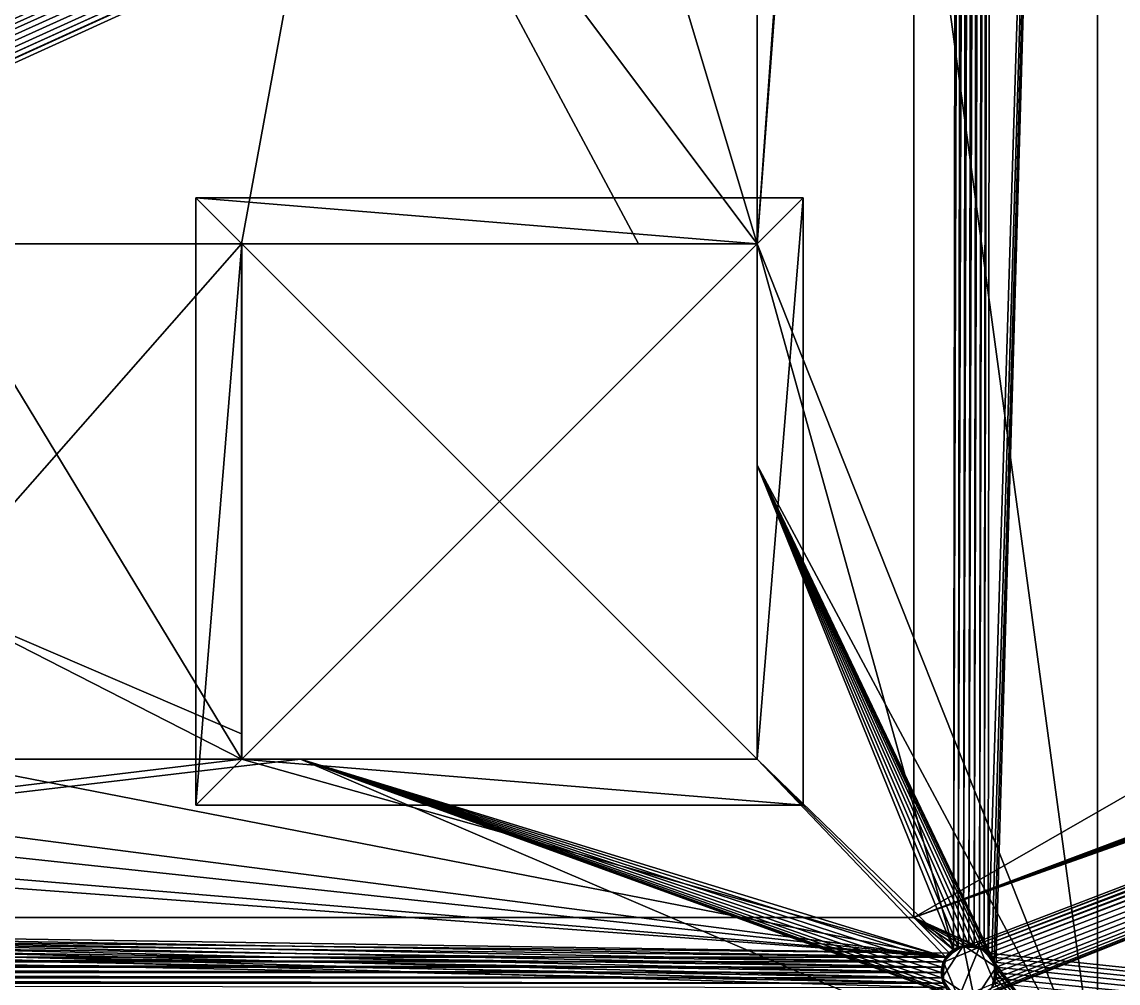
# Model space of a CAD drawing. Extents: x -25.6 to 25.6, y -12.5 to 12.5.
# Drawn here: x -11.14 to -5.19, y -9.36 to -4.14 of the extents above; entities that cross this region are included whole.
import ezdxf

# ---------------------------------------------------------------- set-up
doc = ezdxf.new("R2010")
doc.units = 0

msp = doc.modelspace()

# ---------------------------------------------------------------- linework, layer by layer
for points in [[(-22.4, 9.1, 1.2), (-22.361, -9.1038, 1.2), (25.0426, 12.1386, 1.2)], [(-22.361, -9.1038, 1.2), (-22.3235, -9.1152, 1.2), (25.0426, 12.1386, 1.2)], [(-22.3235, -9.1152, 1.2), (-22.2889, -9.1337, 1.2), (25.0426, 12.1386, 1.2)], [(-22.2889, -9.1337, 1.2), (-22.2586, -9.1586, 1.2), (25.0426, 12.1386, 1.2)], [(-22.2586, -9.1586, 1.2), (-22.2337, -9.1889, 1.2), (25.0426, 12.1386, 1.2)], [(-22.2337, -9.1889, 1.2), (-22.2152, -9.2235, 1.2), (25.0426, 12.1386, 1.2)], [(-22.2152, -9.2235, 1.2), (-22.2038, -9.261, 1.2), (25.0426, 12.1386, 1.2)], [(-22.2152, -9.3765, 1.2), (-0.1061, -11.8939, 1.2), (24.9939, 12.1061, 1.2)], [(-22.2038, -9.339, 1.2), (-22.2152, -9.3765, 1.2), (24.9939, 12.1061, 1.2)], [(-22.2038, -9.261, 1.2), (-22.2, -9.3, 1.2), (25.0426, 12.1386, 1.2)], [(-22.2038, -9.339, 1.2), (24.9939, 12.1061, 1.2), (25.0167, 12.1247, 1.2)], [(-22.2, -9.3, 1.2), (-22.2038, -9.339, 1.2), (25.0167, 12.1247, 1.2)], [(-22.2, -9.3, 1.2), (25.0167, 12.1247, 1.2), (25.0426, 12.1386, 1.2)], [(-22.2152, 9.3765, 1.1), (-0.1061, 11.8939, 1.1), (24.9939, -12.1061, 1.1)], [(-7.151, 3.6598, 5.1), (-5.301, 10.0098, 5.1), (-5.301, -9.9902, 5.1)], [(-5.8949, -9.1931, 5.4), (-5.8763, -9.2158, 5.4), (-5.301, 10.0098, 5.4)], [(-5.8949, -9.1931, 5.4), (-5.301, 10.0098, 5.4), (-5.8763, 9.2175, 5.4)], [(-5.8763, -9.2158, 5.4), (-5.8624, -9.2418, 5.4), (-5.301, 10.0098, 5.4)], [(-5.8624, -9.2418, 5.4), (-5.8539, -9.2699, 5.4), (-5.301, 10.0098, 5.4)], [(-5.8539, -9.2699, 5.4), (-5.301, -9.9902, 5.4), (-5.301, 10.0098, 5.4)], [(-5.301, 10.0098, 5.1), (-5.301, 10.0098, 5.4), (-5.301, -9.9902, 5.4)], [(-5.301, 10.0098, 5.1), (-5.301, -9.9902, 5.4), (-5.301, -9.9902, 5.1)], [(-22.2038, 9.339, 1.1), (-22.2152, 9.3765, 1.1), (24.9939, -12.1061, 1.1)], [(-22.2038, 9.339, 1.1), (24.9939, -12.1061, 1.1), (25.0167, -12.1247, 1.1)], [(-22.2, 9.3, 1.1), (-22.2038, 9.339, 1.1), (25.0167, -12.1247, 1.1)], [(-22.2038, 9.261, 1.1), (-22.2, 9.3, 1.1), (25.0426, -12.1386, 1.1)], [(-22.2, 9.3, 1.1), (25.0167, -12.1247, 1.1), (25.0426, -12.1386, 1.1)], [(-22.2152, 9.2235, 1.1), (-22.2038, 9.261, 1.1), (25.0426, -12.1386, 1.1)], [(-22.2586, 9.1586, 1.1), (-22.2337, 9.1889, 1.1), (25.0426, -12.1386, 1.1)], [(-22.2337, 9.1889, 1.1), (-22.2152, 9.2235, 1.1), (25.0426, -12.1386, 1.1)], [(-7.151, -5.3402, 5.4), (-6.0843, 9.1761, 5.4), (-6.1071, 9.1947, 5.4)], [(-7.151, -5.3402, 5.4), (-6.1071, 9.1947, 5.4), (-7.151, 3.6598, 5.4)], [(-7.151, -5.3402, 5.4), (-6.0584, 9.1622, 5.4), (-6.0843, 9.1761, 5.4)], [(-5.9717, -9.1521, 5.4), (-5.9436, -9.1606, 5.4), (-5.9177, 9.1761, 5.4)], [(-5.9717, -9.1521, 5.4), (-5.9177, 9.1761, 5.4), (-5.9436, 9.1622, 5.4)], [(-5.9436, -9.1606, 5.4), (-5.9177, -9.1745, 5.4), (-5.8949, 9.1947, 5.4)], [(-5.9436, -9.1606, 5.4), (-5.8949, 9.1947, 5.4), (-5.9177, 9.1761, 5.4)], [(-5.9177, -9.1745, 5.4), (-5.8949, -9.1931, 5.4), (-5.8763, 9.2175, 5.4)], [(-5.9177, -9.1745, 5.4), (-5.8763, 9.2175, 5.4), (-5.8949, 9.1947, 5.4)], [(-22.361, 9.1038, 1.1), (-22.3235, 9.1152, 1.1), (25.0426, -12.1386, 1.1)], [(-22.3235, 9.1152, 1.1), (-22.2889, 9.1337, 1.1), (25.0426, -12.1386, 1.1)], [(-22.2889, 9.1337, 1.1), (-22.2586, 9.1586, 1.1), (25.0426, -12.1386, 1.1)], [(-7.151, -5.3402, 5.4), (-6.0843, -9.1745, 5.4), (-6.0584, 9.1622, 5.4)], [(-6.0843, -9.1745, 5.4), (-6.0303, 9.1537, 5.4), (-6.0584, 9.1622, 5.4)], [(-6.0843, -9.1745, 5.4), (-6.0584, -9.1606, 5.4), (-6.0303, 9.1537, 5.4)], [(-6.0584, -9.1606, 5.4), (-6.001, 9.1508, 5.4), (-6.0303, 9.1537, 5.4)], [(-6.0584, -9.1606, 5.4), (-6.0303, -9.1521, 5.4), (-6.001, 9.1508, 5.4)], [(-6.0303, -9.1521, 5.4), (-6.001, -9.1492, 5.4), (-5.9717, 9.1537, 5.4)], [(-6.0303, -9.1521, 5.4), (-5.9717, 9.1537, 5.4), (-6.001, 9.1508, 5.4)], [(-6.001, -9.1492, 5.4), (-5.9717, -9.1521, 5.4), (-5.9436, 9.1622, 5.4)], [(-6.001, -9.1492, 5.4), (-5.9436, 9.1622, 5.4), (-5.9717, 9.1537, 5.4)], [(-22.4, -9.1, 1.1), (-22.361, 9.1038, 1.1), (25.0426, -12.1386, 1.1)], [(-6.3, 9, 5.1), (-6.3, 2.9556, 5.1), (-6.3, -9, 5.1)], [(-6.3, 9, 5.1), (-6.3, -9, 5.1), (-6.3, -2.9556, 5)], [(-7.151, 3.6598, 5.1), (-7.151, -5.3402, 5.1), (-9.401, 2.1598, 5.1)], [(-7.151, -5.3402, 5.4), (-7.151, 3.6598, 5.4), (-9.401, -2.3402, 5.4)], [(-7.151, 3.6598, 5.1), (-5.301, -9.9902, 5.1), (-7.151, -5.3402, 5.1)], [(-6.3, 2.9556, 5.1), (-6.3, -9, 5.1), (6.8114, -4.2074, 5.1)], [(-6.3, 2.9556, 5.1), (6.8114, -4.2074, 5.1), (6.8029, -4.1793, 5.1)], [(-6.3, 2.9556, 5.1), (6.8029, -4.1793, 5.1), (6.8, -4.15, 5.1)], [(-6.3, 2.9556, 5.1), (6.8, -4.15, 5.1), (6.8029, -4.1207, 5.1)], [(-7.151, -5.3402, 5.1), (-9.401, -2.3402, 5.1), (-9.401, 2.1598, 5.1)], [(-6.3, -9, 5), (-6.3, -2.9556, 5), (9.1, -0.1556, 5)], [(6.8253, -4.0667, 5), (-6.3, -9, 5), (9.1, -0.1556, 5)], [(-9.401, -2.3402, 5.4), (-12.201, -2.3402, 5.4), (-20.651, -5.858, 5.4)], [(-9.401, -2.3402, 5.4), (-20.651, -5.858, 5.4), (-18.951, -5.3402, 5.4)], [(-9.401, -2.3402, 5.4), (-18.951, -5.3402, 5.4), (-16.151, -5.3402, 5.4)], [(-9.401, -2.3402, 5.4), (-16.151, -5.3402, 5.4), (-14.451, -5.3402, 5.4)], [(-14.451, -5.3402, 5.4), (-9.951, -5.3402, 5.4), (-9.401, -2.3402, 5.4)], [(-12.201, -2.3402, 5.1), (-9.401, -2.3402, 5.1), (-12.8924, -5.3402, 5.1)], [(-12.8924, -5.3402, 5.1), (-9.401, -2.3402, 5.1), (-9.951, -5.3402, 5.1)], [(-9.951, -5.3402, 5.4), (-7.151, -5.3402, 5.4), (-9.401, -2.3402, 5.4)], [(-9.401, -2.3402, 5.1), (-7.795, -5.3402, 5.1), (-9.951, -5.3402, 5.1)], [(-7.151, -5.3402, 5.1), (-7.795, -5.3402, 5.1), (-9.401, -2.3402, 5.1)], [(-6.3, -9, 5.1), (-6.3, -9, 5), (-6.3, -2.9556, 5)], [(6.8253, -4.0667, 5), (6.8114, -4.0926, 5), (-6.3, -9, 5)], [(6.8114, -4.0926, 5), (6.8029, -4.1207, 5), (-6.3, -9, 5)], [(6.8029, -4.1207, 5), (6.8, -4.15, 5), (-6.3, -9, 5)], [(6.8, -4.15, 5), (6.8029, -4.1793, 5), (-6.3, -9, 5)], [(6.8029, -4.1793, 5), (6.8114, -4.2074, 5), (-6.3, -9, 5)], [(6.8253, -4.2333, 5.1), (6.8114, -4.2074, 5.1), (-6.3, -9, 5.1)], [(-6.3, -9, 5), (6.8114, -4.2074, 5), (6.8253, -4.2333, 5)], [(-6, -9.15, 5.1), (6.8253, -4.2333, 5.1), (-6.3, -9, 5.1)], [(-6.3, -9, 5), (6.8253, -4.2333, 5), (6.8439, -4.2561, 5)], [(-6.3, -9, 5), (6.8439, -4.2561, 5), (6.8667, -4.2747, 5)], [(-6.3, -9, 5), (6.8667, -4.2747, 5), (6.8926, -4.2886, 5)], [(-6, -9.15, 5.1), (-5.9707, -9.1529, 5.1), (6.8253, -4.2333, 5.1)], [(-5.9707, -9.1529, 5.1), (6.8439, -4.2561, 5.1), (6.8253, -4.2333, 5.1)], [(-5.9707, -9.1529, 5.1), (-5.9426, -9.1614, 5.1), (6.8439, -4.2561, 5.1)], [(-5.9426, -9.1614, 5.1), (6.8667, -4.2747, 5.1), (6.8439, -4.2561, 5.1)], [(-5.9426, -9.1614, 5.1), (-5.9167, -9.1753, 5.1), (6.8667, -4.2747, 5.1)], [(-5.9167, -9.1753, 5.1), (6.8926, -4.2886, 5.1), (6.8667, -4.2747, 5.1)], [(-6.3, -9, 5), (6.8926, -4.2886, 5), (6.9207, -4.2971, 5)], [(-6.3, -9, 5), (6.9207, -4.2971, 5), (6.95, -4.3, 5)], [(-5.9426, -9.1614, 5), (-6.3, -9, 5), (6.95, -4.3, 5)], [(-5.9426, -9.4386, 5), (-5.9167, -9.4247, 5), (7.0074, -4.2886, 5)], [(25.6, -12.5, 5), (-5.9426, -9.4386, 5), (7.0074, -4.2886, 5)], [(-5.9426, -9.1614, 5), (6.95, -4.3, 5), (6.9793, -4.2971, 5)], [(-5.9167, -9.1753, 5), (-5.9426, -9.1614, 5), (6.9793, -4.2971, 5)], [(-5.9167, -9.1753, 5.1), (-5.8939, -9.1939, 5.1), (6.8926, -4.2886, 5.1)], [(-5.9167, -9.1753, 5), (6.9793, -4.2971, 5), (7.0074, -4.2886, 5)], [(-5.8939, -9.1939, 5), (-5.9167, -9.1753, 5), (7.0074, -4.2886, 5)], [(-5.9167, -9.4247, 5), (-5.8939, -9.4061, 5), (7.0074, -4.2886, 5)], [(-5.8939, -9.1939, 5.1), (25.6, -12.5, 5.1), (6.8926, -4.2886, 5.1)], [(-5.8753, -9.2167, 5), (-5.8939, -9.1939, 5), (7.0074, -4.2886, 5)], [(-5.8939, -9.4061, 5), (-5.8753, -9.3833, 5), (7.0074, -4.2886, 5)], [(-5.8614, -9.2426, 5), (-5.8753, -9.2167, 5), (7.0074, -4.2886, 5)], [(-5.8753, -9.3833, 5), (-5.8614, -9.3574, 5), (7.0074, -4.2886, 5)], [(-5.8529, -9.2707, 5), (-5.8614, -9.2426, 5), (7.0074, -4.2886, 5)], [(-5.8614, -9.3574, 5), (-5.8529, -9.3293, 5), (7.0074, -4.2886, 5)], [(-5.85, -9.3, 5), (-5.8529, -9.2707, 5), (7.0074, -4.2886, 5)], [(-5.8529, -9.3293, 5), (-5.85, -9.3, 5), (7.0074, -4.2886, 5)], [(-10.2, -5.091, 4.9), (-10.2, -5.091, 5.6), (-10.2, -8.391, 5.6)], [(-10.2, -5.091, 4.9), (-10.2, -8.391, 5.6), (-10.2, -8.391, 4.9)], [(-6.9, -5.091, 4.9), (-6.9, -5.091, 5.6), (-10.2, -5.091, 5.6)], [(-6.9, -5.091, 4.9), (-10.2, -5.091, 5.6), (-10.2, -5.091, 4.9)], [(-10.2, -8.391, 4.9), (-6.9, -8.391, 4.9), (-6.9, -5.091, 4.9)], [(-10.2, -8.391, 4.9), (-6.9, -5.091, 4.9), (-10.2, -5.091, 4.9)], [(-9.95, -5.341, 5.6), (-10.2, -8.391, 5.6), (-10.2, -5.091, 5.6)], [(-7.15, -5.341, 5.6), (-9.95, -5.341, 5.6), (-10.2, -5.091, 5.6)], [(-7.15, -5.341, 5.6), (-10.2, -5.091, 5.6), (-6.9, -5.091, 5.6)], [(-7.15, -8.141, 5.6), (-7.15, -5.341, 5.6), (-6.9, -5.091, 5.6)], [(-7.15, -8.141, 5.6), (-6.9, -5.091, 5.6), (-6.9, -8.391, 5.6)], [(-6.9, -8.391, 4.9), (-6.9, -8.391, 5.6), (-6.9, -5.091, 5.6)], [(-6.9, -8.391, 4.9), (-6.9, -5.091, 5.6), (-6.9, -5.091, 4.9)], [(-14.451, -5.3402, 5.4), (-11.651, -5.3402, 5.4), (-9.951, -5.3402, 5.4)], [(-11.651, -5.3402, 5.1), (-12.8924, -5.3402, 5.1), (-9.951, -5.3402, 5.1)], [(-11.651, -7.2725, 5.4), (-9.951, -8.0025, 5.4), (-9.951, -5.3402, 5.4)], [(-11.651, -5.3402, 5.4), (-11.651, -7.2725, 5.4), (-9.951, -5.3402, 5.4)], [(-11.651, -5.3402, 5.1), (-9.951, -5.3402, 5.1), (-9.951, -8.1402, 5.1)], [(-11.651, -8.1402, 5.1), (-11.651, -5.3402, 5.1), (-9.951, -8.1402, 5.1)], [(-9.95, -5.341, 5.6), (-9.95, -8.141, 5.6), (-10.2, -8.391, 5.6)], [(-7.795, -5.3402, 5.1), (-9.951, -5.3402, 5.1), (-9.951, -5.3402, 5.4)], [(-9.951, -5.3402, 5.4), (-7.151, -5.3402, 5.4), (-7.151, -5.3402, 5.1)], [(-9.951, -5.3402, 5.4), (-7.151, -5.3402, 5.1), (-7.795, -5.3402, 5.1)], [(-9.951, -5.3402, 5.1), (-9.951, -8.1402, 5.1), (-9.951, -8.1402, 5.4)], [(-9.951, -8.0025, 5.4), (-9.951, -5.3402, 5.4), (-9.951, -5.3402, 5.1)], [(-9.951, -8.1402, 5.4), (-9.951, -8.0025, 5.4), (-9.951, -5.3402, 5.1)], [(-9.95, -8.141, 5.6), (-9.95, -5.341, 5.6), (-9.95, -5.341, 5.8)], [(-9.95, -8.141, 5.6), (-9.95, -5.341, 5.8), (-9.95, -8.141, 5.8)], [(-7.15, -8.141, 5.8), (-9.95, -8.141, 5.8), (-9.95, -5.341, 5.8)], [(-7.15, -8.141, 5.8), (-9.95, -5.341, 5.8), (-7.15, -5.341, 5.8)], [(-9.95, -5.341, 5.6), (-7.15, -5.341, 5.6), (-7.15, -5.341, 5.8)], [(-9.95, -5.341, 5.6), (-7.15, -5.341, 5.8), (-9.95, -5.341, 5.8)], [(-5.301, -9.9902, 5.1), (-7.151, -6.5433, 5.1), (-7.151, -5.3402, 5.1)], [(-7.151, -6.5433, 5.1), (-7.151, -5.3402, 5.1), (-7.151, -5.3402, 5.4)], [(-7.151, -5.3402, 5.4), (-7.151, -8.1402, 5.4), (-7.151, -8.1402, 5.1)], [(-7.151, -5.3402, 5.4), (-7.151, -8.1402, 5.1), (-7.151, -6.5433, 5.1)], [(-7.151, -5.3402, 5.4), (-7.151, -8.1402, 5.4), (-6.0843, -9.1745, 5.4)], [(-7.15, -5.341, 5.6), (-7.15, -8.141, 5.6), (-7.15, -8.141, 5.8)], [(-7.15, -5.341, 5.6), (-7.15, -8.141, 5.8), (-7.15, -5.341, 5.8)], [(-6.0843, -9.1745, 5.1), (-7.151, -8.1402, 5.1), (-7.151, -6.5433, 5.1)], [(-6.0584, -9.1606, 5.1), (-6.0843, -9.1745, 5.1), (-7.151, -6.5433, 5.1)], [(-6.0303, -9.1521, 5.1), (-6.0584, -9.1606, 5.1), (-7.151, -6.5433, 5.1)], [(-6.001, -9.1492, 5.1), (-6.0303, -9.1521, 5.1), (-7.151, -6.5433, 5.1)], [(-5.9717, -9.1521, 5.1), (-6.001, -9.1492, 5.1), (-7.151, -6.5433, 5.1)], [(-5.9436, -9.1606, 5.1), (-5.9717, -9.1521, 5.1), (-7.151, -6.5433, 5.1)], [(-7.151, -6.5433, 5.1), (-5.301, -9.9902, 5.1), (-5.8624, -9.2418, 5.1)], [(-7.151, -6.5433, 5.1), (-5.8624, -9.2418, 5.1), (-5.8763, -9.2158, 5.1)], [(-5.9177, -9.1745, 5.1), (-5.9436, -9.1606, 5.1), (-7.151, -6.5433, 5.1)], [(-7.151, -6.5433, 5.1), (-5.8763, -9.2158, 5.1), (-5.8949, -9.1931, 5.1)], [(-7.151, -6.5433, 5.1), (-5.8949, -9.1931, 5.1), (-5.9177, -9.1745, 5.1)], [(-9.951, -8.1402, 5.4), (-9.951, -8.0025, 5.4), (-11.651, -7.2725, 5.4)], [(-9.951, -8.1402, 5.4), (-11.651, -7.2725, 5.4), (-11.651, -8.1402, 5.4)], [(-25.301, -9.9902, 5.4), (-5.301, -9.9902, 5.4), (-9.6303, -8.1402, 5.4)], [(-25.301, -9.9902, 5.4), (-9.6303, -8.1402, 5.4), (-9.951, -8.1402, 5.4)], [(-25.301, -9.9902, 5.4), (-9.951, -8.1402, 5.4), (-11.651, -8.1402, 5.4)], [(-6.1257, -9.2158, 5.1), (-24.4763, -9.2158, 5.1), (-20.651, -8.1402, 5.1)], [(-6.1257, -9.2158, 5.1), (-20.651, -8.1402, 5.1), (-18.951, -8.1402, 5.1)], [(-6.1257, -9.2158, 5.1), (-18.951, -8.1402, 5.1), (-16.151, -8.1402, 5.1)], [(-6.1257, -9.2158, 5.1), (-16.151, -8.1402, 5.1), (-14.451, -8.1402, 5.1)], [(-14.451, -8.1402, 5.1), (-11.651, -8.1402, 5.1), (-6.1257, -9.2158, 5.1)], [(-11.651, -8.1402, 5.1), (-9.951, -8.1402, 5.1), (-6.1257, -9.2158, 5.1)], [(-9.95, -8.141, 5.6), (-6.9, -8.391, 5.6), (-10.2, -8.391, 5.6)], [(-9.951, -8.1402, 5.1), (-7.151, -8.1402, 5.1), (-7.151, -8.1402, 5.4)], [(-9.6303, -8.1402, 5.4), (-9.951, -8.1402, 5.4), (-9.951, -8.1402, 5.1)], [(-7.151, -8.1402, 5.4), (-9.6303, -8.1402, 5.4), (-9.951, -8.1402, 5.1)], [(-9.951, -8.1402, 5.1), (-7.151, -8.1402, 5.1), (-6.1257, -9.2158, 5.1)], [(-9.95, -8.141, 5.6), (-7.15, -8.141, 5.6), (-6.9, -8.391, 5.6)], [(-7.15, -8.141, 5.6), (-9.95, -8.141, 5.6), (-9.95, -8.141, 5.8)], [(-7.15, -8.141, 5.6), (-9.95, -8.141, 5.8), (-7.15, -8.141, 5.8)], [(-6.1257, -9.2158, 5.4), (-7.151, -8.1402, 5.4), (-9.6303, -8.1402, 5.4)], [(-6.1396, -9.2418, 5.4), (-6.1257, -9.2158, 5.4), (-9.6303, -8.1402, 5.4)], [(-6.1481, -9.2699, 5.4), (-6.1396, -9.2418, 5.4), (-9.6303, -8.1402, 5.4)], [(-6.151, -9.2992, 5.4), (-6.1481, -9.2699, 5.4), (-9.6303, -8.1402, 5.4)], [(-6.1481, -9.3284, 5.4), (-6.151, -9.2992, 5.4), (-9.6303, -8.1402, 5.4)], [(-6.1396, -9.3566, 5.4), (-6.1481, -9.3284, 5.4), (-9.6303, -8.1402, 5.4)], [(-9.6303, -8.1402, 5.4), (-5.301, -9.9902, 5.4), (-6.0584, -9.4378, 5.4)], [(-9.6303, -8.1402, 5.4), (-6.0584, -9.4378, 5.4), (-6.0843, -9.4239, 5.4)], [(-6.1257, -9.3825, 5.4), (-6.1396, -9.3566, 5.4), (-9.6303, -8.1402, 5.4)], [(-9.6303, -8.1402, 5.4), (-6.0843, -9.4239, 5.4), (-6.1071, -9.4052, 5.4)], [(-9.6303, -8.1402, 5.4), (-6.1071, -9.4052, 5.4), (-6.1257, -9.3825, 5.4)], [(-6.1257, -9.2158, 5.4), (-6.1071, -9.1931, 5.4), (-7.151, -8.1402, 5.4)], [(-7.151, -8.1402, 5.4), (-6.1071, -9.1931, 5.4), (-6.0843, -9.1745, 5.4)], [(-7.151, -8.1402, 5.1), (-6.1071, -9.1931, 5.1), (-6.1257, -9.2158, 5.1)], [(-6.0843, -9.1745, 5.1), (-6.1071, -9.1931, 5.1), (-7.151, -8.1402, 5.1)], [(-10.2, -8.391, 4.9), (-10.2, -8.391, 5.6), (-6.9, -8.391, 5.6)], [(-10.2, -8.391, 4.9), (-6.9, -8.391, 5.6), (-6.9, -8.391, 4.9)], [(-6.1247, -9.3833, 5), (-25.6, -12.5, 5), (-18.8857, -9, 5)], [(-6.1386, -9.3574, 5.1), (-24.3, -9, 5.1), (-24.4614, -9.3574, 5.1)], [(-6.3, -9, 5.1), (-24.3, -9, 5.1), (-24.3, -9, 5)], [(-6.3, -9, 5.1), (-24.3, -9, 5), (-18.8857, -9, 5)], [(-6.1061, -9.1939, 5.1), (-6.3, -9, 5.1), (-24.3, -9, 5.1)], [(-6.1247, -9.2167, 5.1), (-6.1061, -9.1939, 5.1), (-24.3, -9, 5.1)], [(-6.1386, -9.2426, 5.1), (-6.1247, -9.2167, 5.1), (-24.3, -9, 5.1)], [(-6.1471, -9.2707, 5.1), (-6.1386, -9.2426, 5.1), (-24.3, -9, 5.1)], [(-6.15, -9.3, 5.1), (-6.1471, -9.2707, 5.1), (-24.3, -9, 5.1)], [(-6.1471, -9.3293, 5.1), (-6.15, -9.3, 5.1), (-24.3, -9, 5.1)], [(-6.1386, -9.3574, 5.1), (-6.1471, -9.3293, 5.1), (-24.3, -9, 5.1)], [(-18.8857, -9, 5), (-6.3, -9, 5), (-6.3, -9, 5.1)], [(-18.8857, -9, 5), (-6.3, -9, 5), (-6.1061, -9.1939, 5)], [(-18.8857, -9, 5), (-6.1061, -9.1939, 5), (-6.1247, -9.2167, 5)], [(-6.1386, -9.3574, 5), (-6.1247, -9.3833, 5), (-18.8857, -9, 5)], [(-18.8857, -9, 5), (-6.1247, -9.2167, 5), (-6.1386, -9.2426, 5)], [(-18.8857, -9, 5), (-6.1386, -9.2426, 5), (-6.1471, -9.2707, 5)], [(-6.1471, -9.3293, 5), (-6.1386, -9.3574, 5), (-18.8857, -9, 5)], [(-18.8857, -9, 5), (-6.1471, -9.2707, 5), (-6.15, -9.3, 5)], [(-6.15, -9.3, 5), (-6.1471, -9.3293, 5), (-18.8857, -9, 5)], [(-6.3, -9, 5.1), (-6.1061, -9.1939, 5.1), (-6.0833, -9.1753, 5.1)], [(-6.3, -9, 5.1), (-6.0833, -9.1753, 5.1), (-6.0574, -9.1614, 5.1)], [(-6.3, -9, 5.1), (-6.0574, -9.1614, 5.1), (-6.0293, -9.1529, 5.1)], [(-6.3, -9, 5.1), (-6.0293, -9.1529, 5.1), (-6, -9.15, 5.1)], [(-6.0833, -9.1753, 5), (-6.1061, -9.1939, 5), (-6.3, -9, 5)], [(-6.0574, -9.1614, 5), (-6.0833, -9.1753, 5), (-6.3, -9, 5)], [(-6.0293, -9.1529, 5), (-6.0574, -9.1614, 5), (-6.3, -9, 5)], [(-6, -9.15, 5), (-6.0293, -9.1529, 5), (-6.3, -9, 5)], [(-5.9707, -9.1529, 5), (-6, -9.15, 5), (-6.3, -9, 5)], [(-5.9426, -9.1614, 5), (-5.9707, -9.1529, 5), (-6.3, -9, 5)], [(-22.361, -9.1038, 1.1), (-22.4, -9.1, 1.1), (25.0426, -12.1386, 1.1)], [(-22.361, -9.1038, 1.1), (25.0426, -12.1386, 1.1), (25.0707, -12.1471, 1.1)], [(-22.3235, -9.1152, 1.1), (-22.361, -9.1038, 1.1), (25.0707, -12.1471, 1.1)], [(-22.3235, -9.1152, 1.1), (25.0707, -12.1471, 1.1), (25.1, -12.15, 1.1)], [(-22.2889, -9.1337, 1.1), (-22.3235, -9.1152, 1.1), (25.1, -12.15, 1.1)], [(-22.2586, -9.1586, 1.1), (-22.2889, -9.1337, 1.1), (25.1, -12.15, 1.1)], [(-22.2337, -9.1889, 1.1), (-22.2586, -9.1586, 1.1), (25.1, -12.15, 1.1)], [(-6.1471, -9.3293, 5), (-6.1247, -9.2167, 5), (-6.0293, -9.1529, 5)], [(-5.9707, -9.4471, 5), (-6.1471, -9.3293, 5), (-6.0293, -9.1529, 5)], [(-6.0574, -9.1614, 5.4), (-6.1061, -9.1939, 5.4), (-6.1386, -9.2426, 5.4)], [(-5.9426, -9.1614, 5.4), (-6.0574, -9.1614, 5.4), (-6.1386, -9.2426, 5.4)], [(-5.9426, -9.1614, 5.4), (-6.1386, -9.2426, 5.4), (-6.0574, -9.4386, 5.4)], [(-6.1247, -9.2167, 5), (-6.0833, -9.1753, 5), (-6.0293, -9.1529, 5)], [(-6.0574, -9.1614, 5.4), (-6.0833, -9.1753, 5.4), (-6.1061, -9.1939, 5.4)], [(-6.0843, -9.1745, 5.4), (-6.0843, -9.1745, 5.1), (-6.0584, -9.1606, 5.1)], [(-6.0843, -9.1745, 5.4), (-6.0584, -9.1606, 5.1), (-6.0584, -9.1606, 5.4)], [(-6.0833, -9.1753, 5), (-6.0574, -9.1614, 5), (-6.0293, -9.1529, 5)], [(-6.0833, -9.1753, 5.1), (-6.0833, -9.1753, 5), (-6.0574, -9.1614, 5)], [(-6.0833, -9.1753, 5.1), (-6.0574, -9.1614, 5), (-6.0574, -9.1614, 5.1)], [(-6.0833, -9.1753, 5), (-6.0833, -9.1753, 5.4), (-6.0574, -9.1614, 5.4)], [(-6.0833, -9.1753, 5), (-6.0574, -9.1614, 5.4), (-6.0574, -9.1614, 5)], [(-6.0584, -9.1606, 5.4), (-6.0584, -9.1606, 5.1), (-6.0303, -9.1521, 5.1)], [(-6.0584, -9.1606, 5.4), (-6.0303, -9.1521, 5.1), (-6.0303, -9.1521, 5.4)], [(-6, -9.15, 5.4), (-6.0293, -9.1529, 5.4), (-6.0574, -9.1614, 5.4)], [(-5.9426, -9.1614, 5.4), (-6, -9.15, 5.4), (-6.0574, -9.1614, 5.4)], [(-6.0293, -9.1529, 5), (-6.0293, -9.1529, 5.1), (-6.0574, -9.1614, 5.1)], [(-6.0293, -9.1529, 5), (-6.0574, -9.1614, 5.1), (-6.0574, -9.1614, 5)], [(-6.0574, -9.1614, 5), (-6.0574, -9.1614, 5.4), (-6.0293, -9.1529, 5.4)], [(-6.0574, -9.1614, 5), (-6.0293, -9.1529, 5.4), (-6.0293, -9.1529, 5)], [(-6.0574, -9.4386, 5.4), (-5.8614, -9.3574, 5.4), (-5.9426, -9.1614, 5.4)], [(-6.0303, -9.1521, 5.4), (-6.0303, -9.1521, 5.1), (-6.001, -9.1492, 5.1)], [(-6.0303, -9.1521, 5.4), (-6.001, -9.1492, 5.1), (-6.001, -9.1492, 5.4)], [(-6.0293, -9.1529, 5.1), (-6.0293, -9.1529, 5), (-6, -9.15, 5)], [(-6.0293, -9.1529, 5.1), (-6, -9.15, 5), (-6, -9.15, 5.1)], [(-6.0293, -9.1529, 5), (-6.0293, -9.1529, 5.4), (-6, -9.15, 5.4)], [(-6.0293, -9.1529, 5), (-6, -9.15, 5.4), (-6, -9.15, 5)], [(-6.0293, -9.1529, 5), (-6, -9.15, 5), (-5.9707, -9.1529, 5)], [(-6.0293, -9.1529, 5), (-5.9707, -9.1529, 5), (-5.9167, -9.1753, 5)], [(-6.0293, -9.1529, 5), (-5.9167, -9.1753, 5), (-5.8529, -9.2707, 5)], [(-6.0293, -9.1529, 5), (-5.8529, -9.2707, 5), (-5.9707, -9.4471, 5)], [(-6.001, -9.1492, 5.4), (-6.001, -9.1492, 5.1), (-5.9717, -9.1521, 5.1)], [(-6.001, -9.1492, 5.4), (-5.9717, -9.1521, 5.1), (-5.9717, -9.1521, 5.4)], [(-6, -9.15, 5.1), (-6, -9.15, 5), (-5.9707, -9.1529, 5)], [(-6, -9.15, 5.1), (-5.9707, -9.1529, 5), (-5.9707, -9.1529, 5.1)], [(-6, -9.15, 5), (-6, -9.15, 5.4), (-5.9707, -9.1529, 5.4)], [(-6, -9.15, 5), (-5.9707, -9.1529, 5.4), (-5.9707, -9.1529, 5)], [(-5.9426, -9.1614, 5.4), (-5.9707, -9.1529, 5.4), (-6, -9.15, 5.4)], [(-5.9717, -9.1521, 5.4), (-5.9717, -9.1521, 5.1), (-5.9436, -9.1606, 5.1)], [(-5.9717, -9.1521, 5.4), (-5.9436, -9.1606, 5.1), (-5.9436, -9.1606, 5.4)], [(-5.9707, -9.1529, 5.1), (-5.9707, -9.1529, 5), (-5.9426, -9.1614, 5)], [(-5.9707, -9.1529, 5.1), (-5.9426, -9.1614, 5), (-5.9426, -9.1614, 5.1)], [(-5.9707, -9.1529, 5), (-5.9707, -9.1529, 5.4), (-5.9426, -9.1614, 5.4)], [(-5.9707, -9.1529, 5), (-5.9426, -9.1614, 5.4), (-5.9426, -9.1614, 5)], [(-5.9707, -9.1529, 5), (-5.9426, -9.1614, 5), (-5.9167, -9.1753, 5)], [(-5.9177, -9.1745, 5.1), (-5.9177, -9.1745, 5.4), (-5.9436, -9.1606, 5.4)], [(-5.9177, -9.1745, 5.1), (-5.9436, -9.1606, 5.4), (-5.9436, -9.1606, 5.1)], [(-5.9426, -9.1614, 5.1), (-5.9426, -9.1614, 5), (-5.9167, -9.1753, 5)], [(-5.9426, -9.1614, 5.1), (-5.9167, -9.1753, 5), (-5.9167, -9.1753, 5.1)], [(-5.9426, -9.1614, 5), (-5.9426, -9.1614, 5.4), (-5.9167, -9.1753, 5.4)], [(-5.9426, -9.1614, 5), (-5.9167, -9.1753, 5.4), (-5.9167, -9.1753, 5)], [(-5.8939, -9.1939, 5.4), (-5.9167, -9.1753, 5.4), (-5.9426, -9.1614, 5.4)], [(-5.8614, -9.2426, 5.4), (-5.8939, -9.1939, 5.4), (-5.9426, -9.1614, 5.4)], [(-5.8614, -9.3574, 5.4), (-5.8614, -9.2426, 5.4), (-5.9426, -9.1614, 5.4)], [(-6.1396, -9.2418, 5.1), (-24.4624, -9.2418, 5.1), (-24.4763, -9.2158, 5.1)], [(-6.1257, -9.2158, 5.1), (-6.1396, -9.2418, 5.1), (-24.4763, -9.2158, 5.1)], [(-22.2152, -9.2235, 1.1), (-22.2337, -9.1889, 1.1), (25.1, -12.15, 1.1)], [(-22.2038, -9.261, 1.1), (-22.2152, -9.2235, 1.1), (25.1, -12.15, 1.1)], [(-6.1471, -9.2707, 5), (-6.1386, -9.2426, 5), (-6.1247, -9.2167, 5)], [(-6.1471, -9.3293, 5), (-6.1471, -9.2707, 5), (-6.1247, -9.2167, 5)], [(-6.1396, -9.2418, 5.4), (-6.1396, -9.2418, 5.1), (-6.1257, -9.2158, 5.1)], [(-6.1396, -9.2418, 5.4), (-6.1257, -9.2158, 5.1), (-6.1257, -9.2158, 5.4)], [(-6.1061, -9.1939, 5.4), (-6.1247, -9.2167, 5.4), (-6.1386, -9.2426, 5.4)], [(-6.1386, -9.2426, 5.1), (-6.1386, -9.2426, 5), (-6.1247, -9.2167, 5)], [(-6.1386, -9.2426, 5.1), (-6.1247, -9.2167, 5), (-6.1247, -9.2167, 5.1)], [(-6.1386, -9.2426, 5), (-6.1386, -9.2426, 5.4), (-6.1247, -9.2167, 5.4)], [(-6.1386, -9.2426, 5), (-6.1247, -9.2167, 5.4), (-6.1247, -9.2167, 5)], [(-6.1257, -9.2158, 5.4), (-6.1257, -9.2158, 5.1), (-6.1071, -9.1931, 5.1)], [(-6.1257, -9.2158, 5.4), (-6.1071, -9.1931, 5.1), (-6.1071, -9.1931, 5.4)], [(-6.1247, -9.2167, 5), (-6.1061, -9.1939, 5), (-6.0833, -9.1753, 5)], [(-6.1247, -9.2167, 5.1), (-6.1247, -9.2167, 5), (-6.1061, -9.1939, 5)], [(-6.1247, -9.2167, 5.1), (-6.1061, -9.1939, 5), (-6.1061, -9.1939, 5.1)], [(-6.1247, -9.2167, 5), (-6.1247, -9.2167, 5.4), (-6.1061, -9.1939, 5.4)], [(-6.1247, -9.2167, 5), (-6.1061, -9.1939, 5.4), (-6.1061, -9.1939, 5)], [(-6.0843, -9.1745, 5.1), (-6.0843, -9.1745, 5.4), (-6.1071, -9.1931, 5.4)], [(-6.0843, -9.1745, 5.1), (-6.1071, -9.1931, 5.4), (-6.1071, -9.1931, 5.1)], [(-6.1061, -9.1939, 5.1), (-6.1061, -9.1939, 5), (-6.0833, -9.1753, 5)], [(-6.1061, -9.1939, 5.1), (-6.0833, -9.1753, 5), (-6.0833, -9.1753, 5.1)], [(-6.1061, -9.1939, 5), (-6.1061, -9.1939, 5.4), (-6.0833, -9.1753, 5.4)], [(-6.1061, -9.1939, 5), (-6.0833, -9.1753, 5.4), (-6.0833, -9.1753, 5)], [(-5.9177, -9.1745, 5.4), (-5.9177, -9.1745, 5.1), (-5.8949, -9.1931, 5.1)], [(-5.9177, -9.1745, 5.4), (-5.8949, -9.1931, 5.1), (-5.8949, -9.1931, 5.4)], [(-5.9167, -9.1753, 5.1), (-5.9167, -9.1753, 5), (-5.8939, -9.1939, 5)], [(-5.9167, -9.1753, 5.1), (-5.8939, -9.1939, 5), (-5.8939, -9.1939, 5.1)], [(-5.9167, -9.1753, 5), (-5.9167, -9.1753, 5.4), (-5.8939, -9.1939, 5.4)], [(-5.9167, -9.1753, 5), (-5.8939, -9.1939, 5.4), (-5.8939, -9.1939, 5)], [(-5.9167, -9.1753, 5), (-5.8939, -9.1939, 5), (-5.8753, -9.2167, 5)], [(-5.9167, -9.1753, 5), (-5.8753, -9.2167, 5), (-5.8529, -9.2707, 5)], [(-5.8949, -9.1931, 5.1), (-5.8763, -9.2158, 5.1), (-5.8763, -9.2158, 5.4)], [(-5.8949, -9.1931, 5.1), (-5.8763, -9.2158, 5.4), (-5.8949, -9.1931, 5.4)], [(-5.8939, -9.1939, 5.1), (-5.8753, -9.2167, 5.1), (25.6, -12.5, 5.1)], [(-5.8939, -9.1939, 5), (-5.8753, -9.2167, 5), (-5.8753, -9.2167, 5.1)], [(-5.8939, -9.1939, 5), (-5.8753, -9.2167, 5.1), (-5.8939, -9.1939, 5.1)], [(-5.8939, -9.1939, 5), (-5.8939, -9.1939, 5.4), (-5.8753, -9.2167, 5.4)], [(-5.8939, -9.1939, 5), (-5.8753, -9.2167, 5.4), (-5.8753, -9.2167, 5)], [(-5.8614, -9.2426, 5.4), (-5.8753, -9.2167, 5.4), (-5.8939, -9.1939, 5.4)], [(-5.8763, -9.2158, 5.1), (-5.8624, -9.2418, 5.1), (-5.8624, -9.2418, 5.4)], [(-5.8763, -9.2158, 5.1), (-5.8624, -9.2418, 5.4), (-5.8763, -9.2158, 5.4)], [(-5.8753, -9.2167, 5.1), (-5.8614, -9.2426, 5.1), (25.6, -12.5, 5.1)], [(-5.8753, -9.2167, 5), (-5.8614, -9.2426, 5), (-5.8614, -9.2426, 5.1)], [(-5.8753, -9.2167, 5), (-5.8614, -9.2426, 5.1), (-5.8753, -9.2167, 5.1)], [(-5.8753, -9.2167, 5), (-5.8753, -9.2167, 5.4), (-5.8614, -9.2426, 5.4)], [(-5.8753, -9.2167, 5), (-5.8614, -9.2426, 5.4), (-5.8614, -9.2426, 5)], [(-5.8753, -9.2167, 5), (-5.8614, -9.2426, 5), (-5.8529, -9.2707, 5)], [(-6.1481, -9.2699, 5.1), (-24.4539, -9.2699, 5.1), (-24.4624, -9.2418, 5.1)], [(-6.1396, -9.2418, 5.1), (-6.1481, -9.2699, 5.1), (-24.4624, -9.2418, 5.1)], [(-6.151, -9.2992, 5.1), (-24.451, -9.2992, 5.1), (-24.4539, -9.2699, 5.1)], [(-6.1481, -9.2699, 5.1), (-6.151, -9.2992, 5.1), (-24.4539, -9.2699, 5.1)], [(-22.2, -9.3, 1.1), (-22.2038, -9.261, 1.1), (25.1, -12.15, 1.1)], [(-6.151, -9.2992, 5.4), (-6.151, -9.2992, 5.1), (-6.1481, -9.2699, 5.1)], [(-6.151, -9.2992, 5.4), (-6.1481, -9.2699, 5.1), (-6.1481, -9.2699, 5.4)], [(-6.1386, -9.2426, 5.4), (-6.1471, -9.2707, 5.4), (-6.15, -9.3, 5.4)], [(-6.1386, -9.2426, 5.4), (-6.15, -9.3, 5.4), (-6.1386, -9.3574, 5.4)], [(-6.15, -9.3, 5.1), (-6.15, -9.3, 5), (-6.1471, -9.2707, 5)], [(-6.15, -9.3, 5.1), (-6.1471, -9.2707, 5), (-6.1471, -9.2707, 5.1)], [(-6.15, -9.3, 5), (-6.15, -9.3, 5.4), (-6.1471, -9.2707, 5.4)], [(-6.15, -9.3, 5), (-6.1471, -9.2707, 5.4), (-6.1471, -9.2707, 5)], [(-6.1471, -9.3293, 5), (-6.15, -9.3, 5), (-6.1471, -9.2707, 5)], [(-6.1481, -9.2699, 5.4), (-6.1481, -9.2699, 5.1), (-6.1396, -9.2418, 5.1)], [(-6.1481, -9.2699, 5.4), (-6.1396, -9.2418, 5.1), (-6.1396, -9.2418, 5.4)], [(-6.1471, -9.2707, 5.1), (-6.1471, -9.2707, 5), (-6.1386, -9.2426, 5)], [(-6.1471, -9.2707, 5.1), (-6.1386, -9.2426, 5), (-6.1386, -9.2426, 5.1)], [(-6.1471, -9.2707, 5), (-6.1471, -9.2707, 5.4), (-6.1386, -9.2426, 5.4)], [(-6.1471, -9.2707, 5), (-6.1386, -9.2426, 5.4), (-6.1386, -9.2426, 5)], [(-6.1386, -9.2426, 5.4), (-6.1386, -9.3574, 5.4), (-6.0574, -9.4386, 5.4)], [(-5.8529, -9.2707, 5), (-5.8753, -9.3833, 5), (-5.9707, -9.4471, 5)], [(-5.8529, -9.2707, 5), (-5.8529, -9.3293, 5), (-5.8753, -9.3833, 5)], [(-5.301, -9.9902, 5.1), (-5.8539, -9.2699, 5.1), (-5.8624, -9.2418, 5.1)], [(-5.8624, -9.2418, 5.1), (-5.8539, -9.2699, 5.1), (-5.8539, -9.2699, 5.4)], [(-5.8624, -9.2418, 5.1), (-5.8539, -9.2699, 5.4), (-5.8624, -9.2418, 5.4)], [(-5.8614, -9.2426, 5.1), (-5.8529, -9.2707, 5.1), (25.6, -12.5, 5.1)], [(-5.8614, -9.2426, 5), (-5.8529, -9.2707, 5), (-5.8529, -9.2707, 5.1)], [(-5.8614, -9.2426, 5), (-5.8529, -9.2707, 5.1), (-5.8614, -9.2426, 5.1)], [(-5.8614, -9.2426, 5), (-5.8614, -9.2426, 5.4), (-5.8529, -9.2707, 5.4)], [(-5.8614, -9.2426, 5), (-5.8529, -9.2707, 5.4), (-5.8529, -9.2707, 5)], [(-5.85, -9.3, 5.4), (-5.8529, -9.2707, 5.4), (-5.8614, -9.2426, 5.4)], [(-5.8614, -9.3574, 5.4), (-5.85, -9.3, 5.4), (-5.8614, -9.2426, 5.4)], [(-5.8539, -9.2699, 5.4), (-5.851, -9.2992, 5.4), (-5.301, -9.9902, 5.4)], [(-5.301, -9.9902, 5.1), (-5.851, -9.2992, 5.1), (-5.8539, -9.2699, 5.1)], [(-5.8539, -9.2699, 5.1), (-5.851, -9.2992, 5.1), (-5.851, -9.2992, 5.4)], [(-5.8539, -9.2699, 5.1), (-5.851, -9.2992, 5.4), (-5.8539, -9.2699, 5.4)], [(-5.8529, -9.2707, 5.1), (-5.85, -9.3, 5.1), (25.6, -12.5, 5.1)], [(-5.8529, -9.2707, 5), (-5.85, -9.3, 5), (-5.85, -9.3, 5.1)], [(-5.8529, -9.2707, 5), (-5.85, -9.3, 5.1), (-5.8529, -9.2707, 5.1)], [(-5.8529, -9.2707, 5), (-5.8529, -9.2707, 5.4), (-5.85, -9.3, 5.4)], [(-5.8529, -9.2707, 5), (-5.85, -9.3, 5.4), (-5.85, -9.3, 5)], [(-5.8529, -9.2707, 5), (-5.85, -9.3, 5), (-5.8529, -9.3293, 5)], [(-6.1396, -9.3566, 5.1), (-24.4624, -9.3566, 5.1), (-24.4539, -9.3284, 5.1)], [(-6.1481, -9.3284, 5.1), (-24.4539, -9.3284, 5.1), (-24.451, -9.2992, 5.1)], [(-6.1481, -9.3284, 5.1), (-6.1396, -9.3566, 5.1), (-24.4539, -9.3284, 5.1)], [(-6.151, -9.2992, 5.1), (-6.1481, -9.3284, 5.1), (-24.451, -9.2992, 5.1)], [(-22.2152, -9.3765, 1.1), (-22.2038, -9.339, 1.1), (25.1, -12.15, 1.1)], [(-22.2038, -9.339, 1.1), (-22.2, -9.3, 1.1), (25.1, -12.15, 1.1)], [(-6.1481, -9.3284, 5.4), (-6.1481, -9.3284, 5.1), (-6.151, -9.2992, 5.1)], [(-6.1481, -9.3284, 5.4), (-6.151, -9.2992, 5.1), (-6.151, -9.2992, 5.4)], [(-6.1471, -9.3293, 5.1), (-6.1471, -9.3293, 5), (-6.15, -9.3, 5)], [(-6.1471, -9.3293, 5.1), (-6.15, -9.3, 5), (-6.15, -9.3, 5.1)], [(-6.1471, -9.3293, 5), (-6.1471, -9.3293, 5.4), (-6.15, -9.3, 5.4)], [(-6.1471, -9.3293, 5), (-6.15, -9.3, 5.4), (-6.15, -9.3, 5)], [(-6.15, -9.3, 5.4), (-6.1471, -9.3293, 5.4), (-6.1386, -9.3574, 5.4)], [(-6.1396, -9.3566, 5.4), (-6.1396, -9.3566, 5.1), (-6.1481, -9.3284, 5.1)], [(-6.1396, -9.3566, 5.4), (-6.1481, -9.3284, 5.1), (-6.1481, -9.3284, 5.4)], [(-6.1386, -9.3574, 5.1), (-6.1386, -9.3574, 5), (-6.1471, -9.3293, 5)], [(-6.1386, -9.3574, 5.1), (-6.1471, -9.3293, 5), (-6.1471, -9.3293, 5.1)], [(-6.1386, -9.3574, 5), (-6.1386, -9.3574, 5.4), (-6.1471, -9.3293, 5.4)], [(-6.1386, -9.3574, 5), (-6.1471, -9.3293, 5.4), (-6.1471, -9.3293, 5)], [(-6.1247, -9.3833, 5), (-6.1386, -9.3574, 5), (-6.1471, -9.3293, 5)], [(-6.0833, -9.4247, 5), (-6.1247, -9.3833, 5), (-6.1471, -9.3293, 5)], [(-5.9707, -9.4471, 5), (-6.0833, -9.4247, 5), (-6.1471, -9.3293, 5)], [(-5.8529, -9.3293, 5), (-5.8614, -9.3574, 5), (-5.8753, -9.3833, 5)], [(-5.8539, -9.3284, 5.4), (-5.8624, -9.3566, 5.4), (-5.301, -9.9902, 5.4)], [(-5.301, -9.9902, 5.1), (-5.8624, -9.3566, 5.1), (-5.8539, -9.3284, 5.1)], [(-5.8539, -9.3284, 5.1), (-5.8624, -9.3566, 5.1), (-5.8624, -9.3566, 5.4)], [(-5.8539, -9.3284, 5.1), (-5.8624, -9.3566, 5.4), (-5.8539, -9.3284, 5.4)], [(-5.8614, -9.3574, 5.4), (-5.8529, -9.3293, 5.4), (-5.85, -9.3, 5.4)], [(-5.8529, -9.3293, 5.1), (-5.8614, -9.3574, 5.1), (25.6, -12.5, 5.1)], [(-5.8529, -9.3293, 5), (-5.8614, -9.3574, 5), (-5.8614, -9.3574, 5.1)], [(-5.8529, -9.3293, 5), (-5.8614, -9.3574, 5.1), (-5.8529, -9.3293, 5.1)], [(-5.8529, -9.3293, 5), (-5.8529, -9.3293, 5.4), (-5.8614, -9.3574, 5.4)], [(-5.8529, -9.3293, 5), (-5.8614, -9.3574, 5.4), (-5.8614, -9.3574, 5)], [(-5.851, -9.2992, 5.4), (-5.8539, -9.3284, 5.4), (-5.301, -9.9902, 5.4)], [(-5.301, -9.9902, 5.1), (-5.8539, -9.3284, 5.1), (-5.851, -9.2992, 5.1)], [(-5.851, -9.2992, 5.1), (-5.8539, -9.3284, 5.1), (-5.8539, -9.3284, 5.4)], [(-5.851, -9.2992, 5.1), (-5.8539, -9.3284, 5.4), (-5.851, -9.2992, 5.4)], [(-5.85, -9.3, 5.1), (-5.8529, -9.3293, 5.1), (25.6, -12.5, 5.1)], [(-5.85, -9.3, 5), (-5.8529, -9.3293, 5), (-5.8529, -9.3293, 5.1)], [(-5.85, -9.3, 5), (-5.8529, -9.3293, 5.1), (-5.85, -9.3, 5.1)], [(-5.85, -9.3, 5), (-5.85, -9.3, 5.4), (-5.8529, -9.3293, 5.4)], [(-5.85, -9.3, 5), (-5.8529, -9.3293, 5.4), (-5.8529, -9.3293, 5)], [(-6.1396, -9.3566, 5.1), (-6.1257, -9.3825, 5.1), (-24.4624, -9.3566, 5.1)], [(-6.1257, -9.3825, 5.4), (-6.1257, -9.3825, 5.1), (-6.1396, -9.3566, 5.1)], [(-6.1257, -9.3825, 5.4), (-6.1396, -9.3566, 5.1), (-6.1396, -9.3566, 5.4)]]:
    msp.add_3dface(points)

doc.saveas('drawing.dxf')
